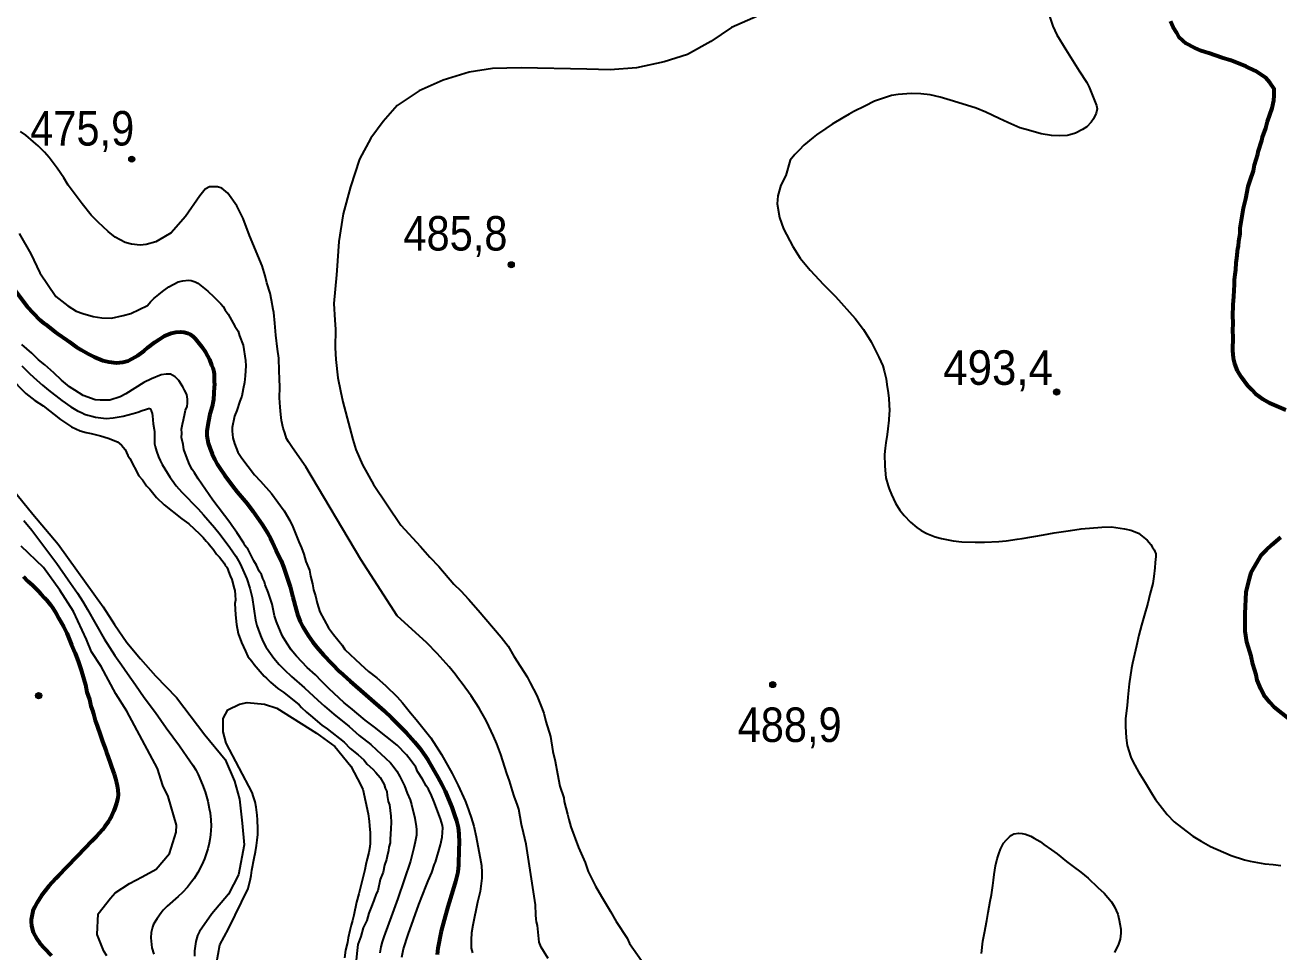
# Model space of a CAD drawing. Header units: metres. Extents: x 547833 to 556102, y 1844799 to 1850994.
# Drawn here: x 548448 to 549065, y 1845536 to 1845993 of the extents above; entities that cross this region are included whole.
import ezdxf

# ---------------------------------------------------------------- set-up
doc = ezdxf.new("R2010")
doc.units = ezdxf.units.M
doc.header["$LTSCALE"] = 6.8
for name, color, linetype, lineweight in [('1', 7, 'Continuous', 25), ('2', 7, 'Continuous', 53), ('5', 7, 'Continuous', 13)]:
    doc.layers.add(name, color=color, linetype=linetype, lineweight=lineweight)

msp = doc.modelspace()

# ---------------------------------------------------------------- hatches: boundary and pattern name
at = {"layer": '5'}
for points in [[(548501.95, 1845926.84, 1), (548498.95, 1845926.84, 1)], [(548688.77, 1845874.81, 1), (548685.77, 1845874.81, 1)], [(548957.35, 1845812.15, 1), (548954.35, 1845812.15, 1)], [(548817.56, 1845667.99, 1), (548814.56, 1845667.99, 1)], [(548456.09, 1845662.54, 1), (548453.09, 1845662.54, 1)]]:
    msp.add_hatch(color=256, dxfattribs=at).paths.add_polyline_path(points)

# ---------------------------------------------------------------- linework, layer by layer
at = {"layer": '1'}
for points in [[(548808.85, 1845997.41), (548795.8, 1845991.66), (548785.58, 1845984.78), (548774.13, 1845978.42), (548762.54, 1845974.75), (548748.94, 1845971.77), (548736.03, 1845970.79), (548724.51, 1845971.25), (548692.11, 1845971.83), (548678.1, 1845971.51), (548666.57, 1845969.65), (548653.84, 1845965.73), (548641.89, 1845960.48), (548631.18, 1845953.29), (548624.15, 1845945.46), (548618.19, 1845937.23), (548612.58, 1845926.85), (548608.09, 1845913.23), (548604.59, 1845899.98), (548602.42, 1845886.35), (548601.35, 1845872.06), (548601.29, 1845869.89), (548599.88, 1845855.71), (548600.5, 1845847.58), (548600.71, 1845843.05), (548600.53, 1845833.91), (548600.87, 1845828.18), (548601.89, 1845819.18), (548603.24, 1845812.65), (548604.45, 1845807.32), (548607.75, 1845794.33), (548609.3, 1845788.73), (548610.77, 1845783.73), (548614.06, 1845776.21), (548619.41, 1845766.49), (548632.92, 1845746.45), (548642.61, 1845736), (548647.16, 1845730.75), (548651.63, 1845726.09), (548658.99, 1845717.51), (548662.39, 1845714.25), (548666.2, 1845710.12), (548671.08, 1845704.6), (548682.31, 1845691.29), (548685.85, 1845686.83), (548688.53, 1845681.97), (548695.16, 1845671.79), (548696.69, 1845668.92), (548699.84, 1845662.6)], [(548951.99, 1845998.27), (548953.97, 1845992.43), (548956.01, 1845988.11), (548960.31, 1845980.91), (548966.91, 1845970.31), (548970.64, 1845964.68), (548971.94, 1845962.31), (548975.45, 1845953.23), (548975.77, 1845951.62), (548975.26, 1845949.53), (548973.96, 1845946.72), (548972.89, 1845945.07), (548970.64, 1845942.77), (548968.51, 1845941.49), (548965.06, 1845939.68), (548962.37, 1845938.85), (548961.02, 1845938.56), (548957.49, 1845938.38), (548953.29, 1845938.51), (548948.26, 1845939.29), (548941.96, 1845941.06), (548937.76, 1845942.32), (548931.87, 1845944.9), (548927.57, 1845946.91), (548920.99, 1845950.04), (548916.19, 1845951.99), (548905.13, 1845955.46), (548898.44, 1845957.31), (548893.49, 1845958.48), (548888.98, 1845959.07), (548884.15, 1845959.25), (548877.87, 1845958.74), (548874.52, 1845958.2), (548869.65, 1845956.6), (548866.24, 1845955.42), (548861.35, 1845952.93), (548855.96, 1845950.38), (548853.72, 1845948.96), (548850.52, 1845947.18), (548845.33, 1845944.02), (548842.16, 1845941.99), (548837.61, 1845938.77), (548835.98, 1845937.56), (548831.38, 1845933.71), (548829.02, 1845931.27), (548826.87, 1845929.11), (548824.68, 1845926.31), (548822.56, 1845918.71), (548820.08, 1845914.1), (548818.58, 1845908.72), (548818.29, 1845904.89), (548819.36, 1845898.17), (548821.3, 1845892.58), (548825.92, 1845883.77), (548829.53, 1845878), (548834.43, 1845872.14), (548841.11, 1845865.09), (548846.89, 1845859.21), (548856.69, 1845848.36), (548860.78, 1845842.91), (548864.56, 1845836.78), (548865.55, 1845834.87), (548868.25, 1845829.37), (548870.29, 1845825.06), (548870.98, 1845822.48), (548871.83, 1845818.66)], [(548573.04, 1845822.53), (548572.78, 1845828.84), (548572.12, 1845833.19), (548571.41, 1845840.07), (548570.94, 1845846.09), (548570.44, 1845851.23), (548570.12, 1845852.84), (548569.18, 1845857.41), (548568.51, 1845860.87), (548567.01, 1845865.89), (548566.09, 1845869.32), (548564.73, 1845874.22), (548558.4, 1845889.29), (548555.25, 1845897.68), (548552.1, 1845903.91), (548547.74, 1845910.15), (548544.83, 1845912.55), (548542.65, 1845913.27), (548540.95, 1845913.27), (548538.77, 1845913.27), (548536.59, 1845912.07), (548533.93, 1845908.71), (548526.9, 1845898.64), (548519.88, 1845890.48), (548516.24, 1845888.33), (548512.37, 1845886.17), (548507.46, 1845884.75), (548504.58, 1845884.53), (548500.35, 1845884.9), (548497.2, 1845885.78), (548492.32, 1845888.48), (548488.82, 1845891.23), (548483.83, 1845895.81), (548480.49, 1845899.33), (548476.01, 1845904.87), (548473, 1845908.81), (548469.2, 1845914.05), (548466.99, 1845917.58), (548463.75, 1845922.38), (548462.71, 1845923.65), (548459.7, 1845927.59), (548457.48, 1845930.24), (548454.31, 1845933.4), (548452.04, 1845935.4), (548448.23, 1845938.61), (548445.6, 1845940.45)], [(548444.97, 1845890.2), (548450.8, 1845880.12), (548455.14, 1845870.79), (548463.06, 1845859.25), (548469.01, 1845854.57), (548473, 1845851.94), (548476.32, 1845850.84), (548481.41, 1845849.31), (548485.62, 1845848.65), (548490.49, 1845848.43), (548496.24, 1845849.75), (548500.01, 1845850.84), (548508.23, 1845854.76), (548509.65, 1845856.54), (548511.29, 1845858.14), (548513.69, 1845860.24), (548515.55, 1845861.67), (548518.75, 1845863.86), (548523.33, 1845866.4), (548525.51, 1845866.85), (548528.31, 1845867.17), (548529.73, 1845867.13), (548531.65, 1845866.33), (548532.94, 1845865.67), (548537.84, 1845861.76), (548540.78, 1845859.05), (548544.22, 1845855.59), (548545.38, 1845854.3), (548546.4, 1845852.39), (548547.83, 1845850.53), (548551.14, 1845844.62), (548552.83, 1845842.17), (548553.51, 1845839.82), (548555.25, 1845835.15), (548556.51, 1845827.59), (548556.61, 1845824.96), (548556.35, 1845820.07), (548555.92, 1845816.78), (548555.26, 1845813.66), (548554.64, 1845810.14), (548553.71, 1845807.61), (548552.21, 1845802.98), (548551.1, 1845800.21), (548549.91, 1845794.61), (548549.92, 1845792.78), (548550.28, 1845789.58), (548551, 1845786.82), (548552.7, 1845782.56), (548554.66, 1845779.53), (548560.87, 1845771.32), (548563.85, 1845768.21), (548569.21, 1845762.13), (548575.45, 1845753.51), (548578.22, 1845748.75), (548579.79, 1845745.69), (548582.65, 1845738.31), (548583.99, 1845735.42), (548585.16, 1845732.31), (548586.19, 1845728.57), (548587.89, 1845724.3), (548588.43, 1845721.33), (548589.46, 1845717.59), (548590, 1845714.61)], [(548597.54, 1845666), (548593.88, 1845669.64), (548590.89, 1845672.75), (548586.84, 1845676.34), (548581.53, 1845682.02), (548578.94, 1845685.18), (548576.75, 1845688.38), (548574.74, 1845691.8), (548573.67, 1845694.11), (548571.7, 1845698.95), (548570.76, 1845701.89), (548569.5, 1845707.62), (548567.62, 1845713.49), (548566.19, 1845717.18), (548565.83, 1845718.56), (548565.03, 1845720.29), (548564.4, 1845722.25), (548563.19, 1845723.94), (548561.85, 1845726.83), (548560.6, 1845728.92), (548559.8, 1845730.65), (548557.74, 1845734.47), (548556.32, 1845736.34), (548555.56, 1845737.67), (548552.12, 1845742.96), (548549.71, 1845746.33), (548548.73, 1845747.84), (548540.38, 1845758.86), (548533.11, 1845769.39), (548531.37, 1845772.23), (548530.16, 1845773.92), (548528.87, 1845776.41), (548528.01, 1845778.54), (548526.81, 1845782.05), (548526, 1845783.79), (548525.73, 1845786.19), (548524.92, 1845789.75), (548525.09, 1845791.79), (548524.87, 1845793.79), (548525.4, 1845796.29), (548525.97, 1845798.38), (548526.63, 1845801.5), (548526.85, 1845803.14), (548527.64, 1845805.06), (548527.86, 1845806.7), (548527.86, 1845808.53), (548527.59, 1845810.93), (548526.34, 1845813.02), (548525.53, 1845814.75), (548523.57, 1845817.77), (548521.74, 1845819.59), (548519.56, 1845820.97), (548517.33, 1845820.92), (548514.93, 1845820.65), (548510.09, 1845818.68), (548506.44, 1845816.84), (548497.56, 1845811.17), (548494.67, 1845809.83), (548489.6, 1845808.04), (548488.57, 1845808.13), (548484.93, 1845808.12), (548482.48, 1845808.25), (548476.56, 1845810.42), (548472.41, 1845812.99), (548469.78, 1845814.72), (548465.77, 1845817.91), (548462.12, 1845821.55), (548457.61, 1845825.5), (548454.5, 1845827.99), (548451.28, 1845831.27), (548446.34, 1845835.58)], [(548446.31, 1845825.02), (548449.88, 1845821.44), (548452.14, 1845819.3), (548456.5, 1845815.44), (548459.36, 1845813.08), (548465.95, 1845808), (548470.46, 1845804.84), (548473.69, 1845802.88), (548475.95, 1845801.79), (548477.23, 1845801.27), (548478.74, 1845800.74), (548480.81, 1845800.17), (548482.64, 1845799.79), (548487.8, 1845799), (548491.35, 1845799.42), (548496.22, 1845800.28), (548501.2, 1845801.54), (548503.39, 1845802.2), (548505.64, 1845803.04), (548507.27, 1845803.54), (548508.16, 1845803.87), (548508.67, 1845803.93), (548509.23, 1845803.93), (548509.62, 1845803.87), (548509.79, 1845803.59), (548510.07, 1845802.93), (548510.47, 1845801.48), (548510.69, 1845800.42), (548511.03, 1845796.42), (548511.47, 1845793.73), (548511.67, 1845792.43), (548511.62, 1845788.95), (548511.7, 1845786.53), (548511.94, 1845785.26), (548512.67, 1845782.94), (548513.64, 1845780.14), (548514.39, 1845778.33), (548515.41, 1845776.37), (548519.32, 1845770.08), (548520.27, 1845768.68), (548522.32, 1845765.97), (548525.12, 1845762.71), (548533.11, 1845754.51), (548535.83, 1845751.56), (548541.14, 1845745.43), (548543.99, 1845741.89), (548548.65, 1845735.55), (548551.68, 1845731.24), (548553.03, 1845728.98), (548553.78, 1845727.52)], [(548701.98, 1845538.65), (548701.08, 1845541.15), (548700.21, 1845549.28), (548699.74, 1845551.17), (548699.55, 1845552.35), (548699.36, 1845554.6), (548699.29, 1845559.48), (548694.72, 1845589.34), (548693.3, 1845594.95), (548692.4, 1845599.03), (548691.02, 1845606.54), (548690.41, 1845608.63), (548688.8, 1845612.97), (548687.89, 1845615.67), (548686.42, 1845620.62), (548685.2, 1845624.1), (548682.13, 1845633.53), (548680.16, 1845638.74), (548678.54, 1845642.59), (548676.33, 1845647.48), (548674.94, 1845650.24), (548672.36, 1845654.86), (548671.44, 1845656.37), (548667.5, 1845662.4), (548663.2, 1845668.44), (548661.38, 1845670.87), (548659.61, 1845673.14), (548656.67, 1845676.69), (548650.89, 1845683.25), (548645.81, 1845688.61), (548631.14, 1845701.93), (548613.25, 1845729.53), (548586.2, 1845775.25), (548579.53, 1845784.69), (548577.67, 1845787.5), (548576.71, 1845789.16), (548575.74, 1845791.95), (548575.07, 1845794.28), (548574.23, 1845798.1), (548573.87, 1845801.1), (548573.44, 1845804.6), (548573.26, 1845809.26), (548573.37, 1845814.59), (548573.13, 1845818.62), (548573.04, 1845822.53)], [(548440.45, 1845819.5), (548448.26, 1845811.47), (548452.72, 1845807.92), (548456.86, 1845805.35), (548465.33, 1845798.6), (548470.81, 1845794.97), (548475.08, 1845793.02), (548478.02, 1845792.13), (548480.51, 1845791.61), (548485.1, 1845790.5), (548488.88, 1845789.31), (548493.34, 1845787.59), (548495.34, 1845785.99), (548497.22, 1845783.77), (548498.56, 1845780.88), (548499.54, 1845779.37), (548503.96, 1845770.75), (548505.79, 1845768.93), (548507.75, 1845765.91), (548509.36, 1845764.26), (548512.66, 1845760.18), (548516.32, 1845756.54), (548525.01, 1845749.62), (548528.53, 1845747.18), (548533.75, 1845742.29), (548535.57, 1845740.47), (548537, 1845738.61), (548538.12, 1845737.72), (548539.32, 1845736.03), (548540.48, 1845734.74), (548542.18, 1845732.3), (548543.56, 1845730.84), (548545.92, 1845727.86), (548546.46, 1845726.7), (548547.17, 1845725.77), (548547.71, 1845724.62), (548548.02, 1845723.64), (548548.87, 1845721.5), (548549.68, 1845719.77), (548550.8, 1845715.24), (548551.11, 1845714.26), (548551.34, 1845712.26), (548551.44, 1845709.63), (548551.22, 1845707.98), (548551.45, 1845702.33), (548552, 1845697.53), (548552.9, 1845693.17), (548554.42, 1845688.68), (548556.52, 1845684.46), (548557.64, 1845681.75), (548559.51, 1845679.53), (548560.72, 1845677.84), (548565.62, 1845672.11), (548566.74, 1845671.22), (548568.79, 1845669.23), (548572.4, 1845665.99), (548575.25, 1845664.08), (548582.83, 1845658.05), (548583.99, 1845656.76), (548586.48, 1845654.41), (548588.49, 1845652.81), (548594.11, 1845647.97), (548596.73, 1845646.24), (548604.98, 1845639.68), (548607.97, 1845636.57), (548611.98, 1845633.37), (548614.7, 1845630.84), (548616.35, 1845628.8), (548619.07, 1845626.27), (548620.67, 1845624.63), (548622.77, 1845622.23), (548624.78, 1845618.81), (548625.18, 1845617.03)], [(548871.83, 1845818.66), (548872.3, 1845815.8), (548872.93, 1845811.7), (548873.26, 1845808.95), (548873.49, 1845802.9), (548873.42, 1845801.37), (548873.28, 1845798.32), (548872.66, 1845794.06), (548872.39, 1845791.11), (548871.73, 1845787.11), (548871.43, 1845784.41), (548871.04, 1845781.32), (548871.21, 1845775.77), (548871.34, 1845773.63), (548871.8, 1845769.89), (548872.92, 1845765.84), (548873.35, 1845764.37), (548874.57, 1845761.61), (548876.48, 1845757.41), (548878.68, 1845753.87), (548880.76, 1845751.34), (548883.96, 1845747.93), (548886.93, 1845745.38), (548889.14, 1845743.87), (548891.85, 1845742.43), (548895.98, 1845740.77), (548899.13, 1845739.89), (548904.83, 1845738.81), (548909.2, 1845738.33), (548915.81, 1845738.11), (548920.37, 1845738.16), (548927.42, 1845738.51), (548931.05, 1845738.83), (548936.4, 1845739.6), (548938.9, 1845739.91), (548949.44, 1845741.82), (548954.65, 1845742.7), (548962.61, 1845743.92), (548967.96, 1845744.7), (548978.12, 1845745.55), (548982.92, 1845745.63), (548989.24, 1845744.75), (548992.35, 1845744.12), (548996.09, 1845742.54), (548997.07, 1845741.78), (549000.43, 1845739.14), (549001.33, 1845737.99), (549002.2, 1845737.08), (549002.85, 1845735.89), (549003.92, 1845734.37), (549004.67, 1845732.44), (549004.71, 1845731.05), (549004.43, 1845728.1), (549004.24, 1845725.54), (549003.75, 1845721.18), (549003.15, 1845717.81), (549001.79, 1845712.33), (549000.77, 1845708.15), (548999.01, 1845701.85), (548997.66, 1845697.26), (548996.24, 1845692.27), (548995.1, 1845687.07), (548993.22, 1845678.6), (548992.77, 1845676.01), (548991.54, 1845668.39), (548990.94, 1845661.86), (548990.57, 1845657.63), (548989.83, 1845651.21), (548989.78, 1845647.4), (548990.09, 1845641.74), (548990.55, 1845638), (548992.38, 1845632.26), (548993.57, 1845629.75), (548996.18, 1845625), (548999.48, 1845619.7), (549002.96, 1845614.04), (549004.54, 1845611.45), (549010.25, 1845604.03), (549013.73, 1845600.4), (549017.37, 1845597.55), (549022.83, 1845593.27), (549027.05, 1845590.87), (549031.55, 1845588.25), (549041.84, 1845583.8), (549048.31, 1845581.67), (549051.18, 1845581.01), (549058.3, 1845579.72), (549062.53, 1845579.34), (549066.25, 1845578.91)], [(548439.09, 1845767.59), (548451.75, 1845751.93), (548464.12, 1845737.12), (548486.42, 1845706.3), (548491.96, 1845697.52), (548498, 1845688.79), (548504.76, 1845680.67), (548512.19, 1845672.24), (548522.47, 1845661.55), (548536.43, 1845643.3), (548546.36, 1845631.13), (548551.09, 1845620.37), (548553.46, 1845611.47), (548554.88, 1845599.77), (548555.82, 1845589), (548553, 1845574.21), (548548.03, 1845564.72), (548539.87, 1845555), (548533.75, 1845546.31), (548532.87, 1845544.42), (548531.98, 1845541.35), (548531.39, 1845536.83), (548531.39, 1845534.2)], [(548447.27, 1845748.88), (548451.22, 1845744), (548463.55, 1845727.68), (548469.17, 1845719.67), (548473.66, 1845713.01), (548476.28, 1845708.91), (548478.61, 1845705.05), (548486.84, 1845690.53), (548492.17, 1845682.25), (548495.34, 1845677.74)], [(548488.16, 1845534.41), (548486.74, 1845536.7), (548483.47, 1845544.84), (548483.96, 1845555.09), (548489.92, 1845562.82), (548492.33, 1845565.38), (548499.36, 1845569.97), (548505.59, 1845573.35), (548512.4, 1845576.98), (548518.99, 1845584.72), (548522.28, 1845595.3), (548522.41, 1845598.67), (548518.31, 1845612.79), (548515.74, 1845618.3), (548513.09, 1845626.64), (548497.94, 1845654.83), (548492.55, 1845663.5), (548485.32, 1845676.86), (548480.61, 1845684.06), (548478.09, 1845690.23), (548471.7, 1845704.07), (548464.94, 1845714.52), (548456.92, 1845725.73), (548446.02, 1845736.21)], [(548553.78, 1845727.52), (548556.51, 1845721.6), (548557.16, 1845720.03), (548558.65, 1845715.54), (548559.74, 1845710.93), (548561.44, 1845699.68), (548562.04, 1845697.17), (548562.63, 1845695.26), (548563.8, 1845692.16), (548565.02, 1845689.41), (548566.48, 1845686.65), (548567.91, 1845684.39), (548570.36, 1845681.07), (548573.03, 1845677.92), (548575.68, 1845675.18), (548579.11, 1845671.92), (548585.49, 1845666.39), (548592.06, 1845660.24), (548595.37, 1845657.27), (548599.93, 1845653.36), (548607.42, 1845647.27), (548612.49, 1845642.96), (548618.13, 1845638.4), (548621.01, 1845635.88), (548625.39, 1845631.79), (548627.76, 1845629.38), (548629.68, 1845627.14), (548630.94, 1845625.4), (548632.49, 1845622.68), (548634.66, 1845618.14), (548636.07, 1845614.45), (548637.48, 1845611.16), (548638.23, 1845608.95), (548639.82, 1845602.19), (548640.54, 1845598.06), (548640.6, 1845596.66), (548640.57, 1845593.75), (548640.02, 1845590.56), (548639.4, 1845587.61), (548638.41, 1845583.55), (548637.68, 1845581.02), (548631.52, 1845562.62), (548628.83, 1845555.42), (548624.6, 1845543.68), (548623.78, 1845541.17), (548623.15, 1845538.85), (548622.58, 1845535.85)], [(548590, 1845714.61), (548590.94, 1845711.68), (548591.75, 1845708.12), (548593.05, 1845703.81), (548597.38, 1845695.98), (548599.79, 1845692.61), (548604.03, 1845687.41), (548605.28, 1845685.32), (548612.99, 1845678.09), (548617.05, 1845674.49), (548621.06, 1845671.3), (548625.34, 1845667.53), (548631.05, 1845661.89), (548633.81, 1845658.96), (548637.61, 1845654.12), (548640.42, 1845650.79), (548647.73, 1845641.68), (548652.91, 1845633.55), (548658.23, 1845624.22), (548661.13, 1845618.27), (548664.62, 1845610.75), (548665.47, 1845608.62), (548667.57, 1845602.57), (548668.87, 1845598.26), (548670.09, 1845592.93), (548672.29, 1845580.61), (548672.7, 1845578.83), (548672.88, 1845575.4), (548672.8, 1845572.55), (548671.92, 1845565.97), (548670.69, 1845560.76), (548668.31, 1845549.54), (548667.74, 1845545.63), (548667.53, 1845542.16), (548667.58, 1845538.11), (548668.25, 1845535.75)], [(548495.34, 1845677.74), (548498.26, 1845673.4), (548502.35, 1845667.84), (548506.61, 1845661.56), (548512.1, 1845654.18), (548517.37, 1845646.71), (548523.95, 1845637.86), (548527.63, 1845632.63), (548530.56, 1845628.23), (548531.93, 1845625.96), (548533.09, 1845623.68), (548535.33, 1845618.61), (548536.62, 1845615.17), (548537.85, 1845610.56), (548538.63, 1845607), (548539.02, 1845604.75), (548539.39, 1845601.33), (548539.49, 1845598.15), (548539.45, 1845596.29), (548539.26, 1845593.99), (548538.93, 1845591.64), (548538.58, 1845589.8), (548537.88, 1845586.99), (548537.31, 1845585.16), (548536.23, 1845582.18), (548534.93, 1845579.15), (548532.91, 1845575.4), (548531.09, 1845572.53), (548529.84, 1845570.74), (548527.83, 1845568.18), (548525.36, 1845565.53), (548523.32, 1845563.59), (548517.95, 1845558.79), (548515.97, 1845556.81), (548514.87, 1845555.52), (548512.88, 1845552.8), (548511.21, 1845549.93), (548510.58, 1845548.42), (548509.94, 1845545.85), (548509.81, 1845543.18), (548509.91, 1845541.55), (548510.39, 1845538.32), (548511.28, 1845535.09)], [(548633.42, 1845533.63), (548634.17, 1845537.77), (548636.6, 1845544.93), (548641.82, 1845559.72), (548645.45, 1845568.85), (548646.37, 1845571.38), (548648.15, 1845575.44), (548649.52, 1845579.44), (548650, 1845580.51), (548652.48, 1845589.1), (548653.27, 1845592.84), (548653.57, 1845597.34), (548653.43, 1845598.54), (548652.45, 1845601.87), (548649.22, 1845610.63), (548648.11, 1845613.34), (548646.54, 1845616.41), (548645.34, 1845618.1), (548643.55, 1845621.34), (548641.1, 1845625.12), (548640.24, 1845627.25), (548638.06, 1845630.45), (548635.69, 1845633.43), (548631.1, 1845638.18), (548619.96, 1845647.05), (548615.32, 1845650.38), (548608.15, 1845656.46), (548605.03, 1845658.94), (548597.54, 1845666)], [(548542.12, 1845530.6), (548543.73, 1845539.74), (548548.14, 1845547.68), (548557.76, 1845567.55), (548558.84, 1845572.26), (548559.27, 1845573.92), (548559.59, 1845576.56), (548560.78, 1845582.52), (548561.42, 1845585.57), (548561.93, 1845588.73), (548562.25, 1845591.37), (548562.44, 1845594.11), (548562.48, 1845596.97), (548562.37, 1845601.3), (548562.23, 1845603.64), (548561.65, 1845607.66), (548561.23, 1845610.22), (548560.46, 1845612.61), (548559.73, 1845614.76), (548546.84, 1845639.09), (548545.42, 1845644.71), (548545.42, 1845651.26), (548547.78, 1845655.47), (548553.46, 1845658.28), (548557.24, 1845659.22), (548565.75, 1845658.28), (548571.9, 1845656.41), (548591.37, 1845644.02), (548600.43, 1845637.41), (548608.3, 1845627.73), (548611.64, 1845621.59), (548614.26, 1845616.4), (548616.82, 1845604.25), (548617.35, 1845600.71), (548617.49, 1845598.37), (548617.88, 1845594.94), (548617.88, 1845593.83), (548617.83, 1845589.86), (548617.67, 1845587.98), (548617.11, 1845585.31), (548616.35, 1845582.13), (548615.68, 1845579.32), (548615.12, 1845576.66), (548614.01, 1845572.19), (548613.8, 1845570.81), (548612.23, 1845564.93), (548611.1, 1845560.71), (548609.83, 1845554.37), (548609.13, 1845551.81), (548608.54, 1845549.38), (548607.84, 1845546.83), (548607, 1845543.26), (548606.65, 1845540.86), (548605.71, 1845537.16), (548605.15, 1845533.38)], [(548699.84, 1845662.6), (548701.92, 1845657.67), (548703.26, 1845653.87), (548704.34, 1845649.74), (548706.69, 1845642.41), (548707.84, 1845634.95), (548708.98, 1845630.22), (548709.99, 1845623.95), (548711.27, 1845618.02), (548713.15, 1845612.16), (548713.36, 1845610.36), (548714.97, 1845604.16), (548715.58, 1845601.5), (548716.59, 1845597.97), (548720.47, 1845587.77), (548723.76, 1845580.25), (548725.17, 1845575.85), (548728.72, 1845568.66), (548731.73, 1845563.53), (548736.21, 1845556.14), (548738.89, 1845551.28), (548744.37, 1845543.09), (548745.58, 1845540.49), (548751.4, 1845532.04)], [(548625.18, 1845617.03), (548625.99, 1845615.3), (548626.22, 1845613.29), (548626.76, 1845610.31), (548627.34, 1845608.76), (548627.97, 1845603.15), (548628.11, 1845600.13), (548628.08, 1845596.88), (548627.64, 1845591.76), (548627.65, 1845589.94), (548627.07, 1845587.85), (548626.85, 1845586.2), (548626.15, 1845583.49), (548625.93, 1845581.84), (548624.82, 1845579.08), (548624.21, 1845575.56), (548622.79, 1845571.95), (548621.6, 1845566.35), (548620.76, 1845564.83), (548619.7, 1845561.67), (548618.11, 1845557.84), (548617.18, 1845555.3), (548616.16, 1845551.74), (548614.35, 1845548.09), (548613.2, 1845543.9), (548611.83, 1845539.9), (548611.35, 1845537), (548610.87, 1845532.29)], [(548918.91, 1845535.42), (548919.53, 1845541.6), (548920.36, 1845545.76), (548921.52, 1845551.74), (548922.13, 1845555.62), (548923.19, 1845561.21), (548923.74, 1845564.45), (548924.41, 1845568.98), (548924.76, 1845571.69), (548925.11, 1845574.4), (548925.81, 1845578.68), (548926.58, 1845582.2), (548927.35, 1845584.57), (548928.26, 1845586.83), (548929.73, 1845589.79), (548930.97, 1845591.32), (548932.57, 1845593.02), (548933.64, 1845593.77), (548934.84, 1845594.41), (548937.22, 1845594.78), (548938.9, 1845594.58), (548940.47, 1845594.23), (548943.12, 1845593.24), (548944.74, 1845592.39), (548947.72, 1845590.67), (548949.53, 1845589.21), (548953.37, 1845586.55), (548956.13, 1845584.55), (548960.73, 1845580.84), (548964.04, 1845578.38), (548967.77, 1845575.59), (548971.4, 1845572.66), (548976.21, 1845568.08), (548979.19, 1845565.21), (548982.83, 1845560.88), (548984.35, 1845558.5), (548986.01, 1845554.85), (548986.69, 1845551.99), (548987.02, 1845550.12), (548987.42, 1845547.49), (548987.5, 1845545.58), (548987.17, 1845542.62), (548986.29, 1845540.11), (548984.31, 1845535.95)], [(548705.48, 1845532.98), (548703.35, 1845536.45), (548701.98, 1845538.65)]]:
    msp.add_lwpolyline(points, dxfattribs=at)
at = {"layer": '2'}
for points in [[(549044.86, 1845822.53), (549043.65, 1845826.04), (549042.94, 1845828.8), (549042.53, 1845832.4), (549042.73, 1845839.52), (549042.64, 1845842.14), (549042.76, 1845846.42), (549042.62, 1845849.44), (549042.79, 1845855.14), (549043.14, 1845859.23), (549043.48, 1845865.15), (549043.43, 1845867.37), (549043.73, 1845870.04), (549044.09, 1845872.31), (549044.3, 1845875.78), (549044.65, 1845878.05), (549045.13, 1845882.77), (549045.39, 1845884.02), (549045.52, 1845886.46), (549046.14, 1845889.98), (549046.22, 1845892.83), (549047.93, 1845902.75), (549049.04, 1845907.34), (549050.18, 1845913.35), (549051.06, 1845916.28), (549052.74, 1845921.14), (549053.23, 1845924.03), (549054.86, 1845929.28), (549055.12, 1845930.53), (549056.94, 1845936.01), (549057.16, 1845937.65), (549058.88, 1845942.11), (549059.72, 1845945.45), (549062.02, 1845951.99), (549062.81, 1845955.73), (549062.94, 1845958.18), (549062.98, 1845961.43), (549060.79, 1845964.62), (549058.92, 1845966.84), (549053.66, 1845970.3), (549049.16, 1845972.43), (549041.72, 1845975.44), (549037.31, 1845976.76), (549030.77, 1845979.06), (549026.99, 1845980.25), (549023.78, 1845981.72), (549019.68, 1845983.89), (549018.12, 1845985.13), (549016.07, 1845987.13), (549015.04, 1845989.04), (549013.3, 1845991.88), (549011.96, 1845994.77)], [(548443.08, 1845862.09), (548448.86, 1845854.3), (548448.96, 1845854.18), (548455.21, 1845847.75), (548457.06, 1845846.07), (548458.01, 1845845.56), (548462.77, 1845841.83), (548463.89, 1845840.95), (548468.59, 1845837.72), (548469.71, 1845836.84), (548473.04, 1845834.46), (548475.49, 1845832.98), (548479.04, 1845830.88), (548482, 1845829.47), (548486.27, 1845827.71), (548489.14, 1845827.04), (548493, 1845826.5), (548496, 1845826.86), (548498.72, 1845827.44), (548502.28, 1845829.4), (548503.47, 1845830.05), (548506.47, 1845832.44), (548508.42, 1845834.07), (548511.79, 1845836.63), (548514.13, 1845838.18), (548516.48, 1845839.73), (548519.85, 1845841.16), (548522.21, 1845841.57), (548524.6, 1845841.73), (548526.12, 1845841.67), (548527.96, 1845841.13), (548529.3, 1845840.53), (548530.7, 1845839.43), (548531.71, 1845838.42), (548533.65, 1845835.99), (548534.86, 1845834.37), (548536.7, 1845831.8), (548537.69, 1845829.9), (548538.79, 1845828.13), (548539.76, 1845825.33), (548540.3, 1845824.01), (548540.79, 1845822.04), (548541.06, 1845820.93), (548541.02, 1845819.15), (548541.09, 1845817.51), (548541.19, 1845815.63), (548541.06, 1845814.6), (548540.67, 1845808.46), (548540.51, 1845807.54), (548539.97, 1845805.05), (548538.94, 1845801.28), (548538.18, 1845797.8), (548537.66, 1845794.99), (548537.42, 1845792.76), (548537.47, 1845790.6), (548537.73, 1845788.73), (548538.14, 1845786.97), (548539.04, 1845784.14), (548539.99, 1845781.65), (548541.31, 1845778.81), (548542.54, 1845776.64), (548543.84, 1845774.62), (548546.3, 1845771.05), (548550.04, 1845765.92), (548552.39, 1845762.92), (548557.21, 1845757.14), (548560.02, 1845753.48), (548564.63, 1845746.86), (548567.36, 1845742.47), (548568.7, 1845740.08), (548569.69, 1845738.06), (548571.5, 1845734.01), (548573.97, 1845728.92), (548575.15, 1845725.96), (548576.68, 1845721.52)], [(549068.75, 1845803.14), (549060.65, 1845806.68), (549057.62, 1845808.36), (549053.88, 1845810.98), (549052, 1845813.2), (549049.95, 1845815.2), (549046.83, 1845819.51), (549044.86, 1845822.53)], [(549073.95, 1845648.23), (549063.03, 1845656.93), (549060.75, 1845659.1), (549057.9, 1845662.83), (549056.33, 1845665.9), (549054.63, 1845670.17), (549054.14, 1845672.75), (549052.52, 1845678.04), (549051.67, 1845681.99), (549049.47, 1845688.84), (549048.66, 1845694.22), (549048.69, 1845702.94), (549049.11, 1845713.53), (549050.78, 1845720.21), (549051.67, 1845723.15), (549056.76, 1845731.84), (549059.12, 1845734.33), (549061.87, 1845736.88), (549066.31, 1845740.62)], [(548447.13, 1845721.23), (548449.19, 1845718.95), (548451.32, 1845717.05), (548454.63, 1845713.78), (548455.5, 1845712.87), (548457.69, 1845710.48), (548458.42, 1845709.68), (548460.36, 1845707.26), (548461.57, 1845705.63), (548463.29, 1845702.93), (548464.59, 1845700.55), (548466.86, 1845696.52), (548468.39, 1845693.29), (548470.72, 1845687.62), (548472.49, 1845683.52), (548474.17, 1845679.04), (548475.61, 1845674.53), (548477.67, 1845667.94), (548478.38, 1845664.22), (548479.58, 1845660.57), (548480.23, 1845657.35), (548481.29, 1845654.78), (548481.53, 1845653.52), (548482.39, 1845650.35), (548483.39, 1845647.6), (548485.01, 1845642.93), (548486.04, 1845639.98), (548487.61, 1845635.71), (548488.09, 1845634.08), (548489.64, 1845630), (548490.52, 1845627.53), (548491.72, 1845623.91), (548492.46, 1845621.71), (548493.27, 1845618.05), (548493.58, 1845616.2), (548493.76, 1845613.75), (548493.65, 1845612.05), (548492.94, 1845609.6), (548492.28, 1845607.64)], [(548576.68, 1845721.52), (548578.38, 1845716.08), (548579.79, 1845711.04), (548581.33, 1845705.02), (548582.26, 1845701.95), (548583.37, 1845699.09), (548584.73, 1845696.38), (548587.24, 1845692.18), (548588.4, 1845690.45), (548589.6, 1845688.89), (548591.53, 1845686.5), (548594.87, 1845682.68), (548598.89, 1845678.36), (548602.97, 1845674.29), (548607.93, 1845669.63), (548624.66, 1845655.05), (548628.3, 1845651.65), (548635.76, 1845644.24), (548639.7, 1845639.86), (548642.1, 1845636.85), (548644.83, 1845632.94), (548646.16, 1845630.86), (548651.1, 1845622.36), (548653.09, 1845618.74), (548654.7, 1845615.48), (548656.41, 1845611.57), (548657.99, 1845607.6), (548659.41, 1845603.72), (548660.32, 1845600.9), (548661.08, 1845597.63), (548661.56, 1845594.42), (548661.66, 1845590.03), (548661.51, 1845586.92), (548661.35, 1845579.02), (548660.92, 1845575.52), (548659.88, 1845571.05), (548658.61, 1845566.55), (548656.08, 1845558.45), (548654.25, 1845551.99), (548652.85, 1845546.48), (548651.18, 1845538.14), (548650.85, 1845534.79)], [(548492.28, 1845607.64), (548491.69, 1845605.8), (548490.5, 1845603.19), (548489.51, 1845601.49), (548488.93, 1845600.54), (548487.13, 1845598.06), (548486.03, 1845596.45), (548483.04, 1845593.14), (548480.83, 1845590.81), (548477.27, 1845587.25), (548473.66, 1845583.37), (548468.24, 1845577.91), (548464.54, 1845573.93), (548463.02, 1845572.47), (548459.68, 1845568.73), (548457.87, 1845566.45), (548455.96, 1845564.05), (548453.88, 1845560.55), (548452.74, 1845558.44), (548451.79, 1845556.36), (548450.97, 1845552.21), (548450.91, 1845551.02), (548451.13, 1845549.06), (548451.88, 1845545.98), (548453.73, 1845542.73), (548455.25, 1845540.62), (548457.52, 1845538.11), (548460.89, 1845534.54)]]:
    msp.add_lwpolyline(points, dxfattribs=at)
at = {"layer": '5'}
for centre in [(548500.45, 1845926.84), (548687.27, 1845874.81), (548955.85, 1845812.15), (548816.06, 1845667.99), (548454.59, 1845662.54)]:
    msp.add_circle(centre, 1.5, dxfattribs=at)

# ---------------------------------------------------------------- texts
for s, width, p in [('475,9', 0.9, (548450.45, 1845933.55)), ('485,8', 0.9, (548634.22, 1845881.82)), ('493,4', 0.95, (548900, 1845815.66)), ('488,9', 0.9, (548798.78, 1845639.7))]:
    msp.add_text(s, height=17, dxfattribs=dict(at, width=width)).set_placement(p)

doc.saveas('drawing.dxf')
